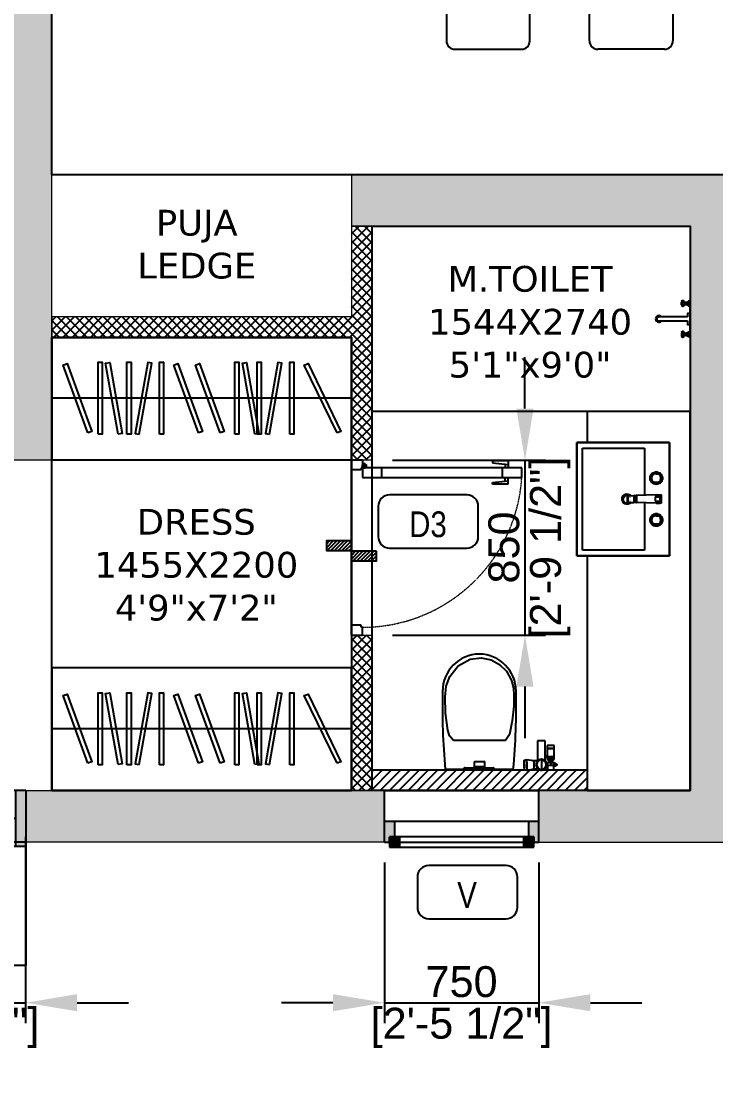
# Model space of a CAD drawing. Header units: millimetres. Extents: x 91566 to 131129, y 141753 to 207061.
# Drawn here: x 117024 to 120398, y 148100 to 153213 of the extents above; entities that cross this region are included whole.
import ezdxf
from ezdxf.enums import TextEntityAlignment as Align

# ---------------------------------------------------------------- set-up
doc = ezdxf.new("R2010")
doc.units = ezdxf.units.MM
doc.linetypes.add('3.5BHK EAST-UN-5$0$DASHED', pattern=[0.75, 0.5, -0.25])
doc.linetypes.add('Hidden Line', pattern=[978.055558, 705.555558, -272.5])
for name, color, linetype in [('A-Dimensions', 4, 'Continuous'), ('A-Door', 11, 'Continuous'), ('A-Door Line', 8, 'Continuous'), ('A-Elevation 10', 8, 'Continuous'), ('A-Fixture', 8, 'Continuous'), ('A-Furniture', 8, 'Continuous'), ('A-Hatch', 252, 'Continuous'), ('A-Room Boundary', 44, 'Continuous'), ('A-Text Main', 44, 'Continuous'), ('A-Ventilator', 4, 'Continuous'), ('A-Window', 4, 'Continuous')]:
    doc.layers.add(name, color=color, linetype=linetype)
doc.layers.add('A-Wall', color=240, linetype='Continuous', lineweight=35)
doc.styles.add('2024-08-29_TOWER-A$0$simplex-0.8', font='simplex.shx', dxfattribs={"width": 0.8})
doc.styles.add('3.5BHK WEST-UN-6$0$grid_text', font='verdana.ttf')
doc.styles.add('ARIAL', font='ARIALN.TTF')
doc.styles.add('S', font='arial.ttf', dxfattribs={"height": 150})
doc.dimstyles.new('DIMSMALL', dxfattribs={"dimtxt": 150, "dimasz": 250, "dimexe": 100, "dimexo": 100, "dimgap": 25, "dimtad": 1, "dimdec": 0, "dimzin": 0, "dimdsep": 46, "dimtxsty": 'S', "dimcen": 0, "dimdle": 100, "dimclrd": 8, "dimclre": 8, "dimclrt": 256, "dimazin": 0, "dimtfac": 1, "dimtdec": 0, "dimtix": 1, "dimtmove": 0, "dimatfit": 3, "dimldrblk": '12_DatumFilled', "dimfxl": 1, "dimtolj": 1, "dimtzin": 0, "dimlwd": -1, "dimlwe": -1, "dimarcsym": 1})

# ---------------------------------------------------------------- blocks, each defined once
blk = doc.blocks.new('A$C81f2a20b')
at = {"layer": 'A-Furniture', "linetype": 'Continuous'}
for p, q in [((290.6, 1087.3), (614.6, 1087.3)), ((1309.4, 1087.3), (985.4, 1087.3)), ((250.1, 800), (250.1, 1046.8)), ((655.1, 1046.8), (655.1, 800)), ((944.9, 1046.8), (944.9, 800)), ((1349.9, 800), (1349.9, 1046.8)), ((0, 0), (0, 800)), ((0, 800), (1600, 800)), ((50, 0), (50, 800)), ((1550, 0), (1550, 800)), ((1600, 800), (1600, 0)), ((0, 614.7), (-267.2, 614.7)), ((1600, 614.7), (1867.2, 614.7)), ((-307.7, 574.2), (-307.7, 250.2)), ((1907.7, 574.2), (1907.7, 250.2)), ((-267.2, 209.7), (0, 209.7)), ((1867.2, 209.7), (1600, 209.7)), ((1600, 0), (0, 0)), ((250.1, 0), (250.1, -246.8)), ((655.1, -246.8), (655.1, 0)), ((944.9, -246.8), (944.9, 0)), ((1349.9, 0), (1349.9, -246.8)), ((290.6, -287.3), (614.6, -287.3)), ((1309.4, -287.3), (985.4, -287.3))]:
    blk.add_line(p, q, dxfattribs=at)
for centre, start, end in [((290.6, 1046.8), 90, 180), ((614.6, 1046.8), 0, 90), ((985.4, 1046.8), 90, 180), ((1309.4, 1046.8), 0, 90), ((-267.2, 574.2), 90, 180), ((1867.2, 574.2), 0, 90), ((-267.2, 250.2), 180, 270), ((1867.2, 250.2), 270, 0), ((290.6, -246.8), 180, 270), ((614.6, -246.8), 270, 0), ((985.4, -246.8), 180, 270), ((1309.4, -246.8), 270, 0)]:
    blk.add_arc(centre, 40.5, start, end, dxfattribs=at)
blk = doc.blocks.new('A$C9b4d8ff6')
at = {"layer": 'A-Door'}
for p, q in [((84.9, 827.1), (37.7, 827.1)), ((37.7, 827.1), (37.8, 53.1)), ((85, 53.1), (84.9, 827.1)), ((4.7, 761.1), (37.7, 761.1)), ((4.7, 761.1), (4.7, 685.5)), ((14.1, 685.5), (21.1, 761.1)), ((19.8, 746.9), (37.7, 746.9)), ((84.9, 732.7), (37.7, 732.7)), ((117.9, 761.1), (84.9, 761.1)), ((102.8, 746.9), (84.9, 746.9)), ((108.5, 685.5), (101.5, 761.1)), ((117.9, 761.1), (118, 685.5)), ((4.7, 685.5), (14.1, 685.5)), ((118, 685.5), (108.5, 685.5)), ((84.9, 147.5), (37.7, 147.5)), ((0, 0), (0, 53.1)), ((0, 53.1), (37.8, 53.1)), ((14.2, 62.5), (42.5, 62.5)), ((28.3, 76.7), (28.3, 48.4)), ((37.8, 53.1), (85, 53.1)), ((37.8, 53.1), (37.8, 47.2)), ((85, 53.1), (85, 53.1)), ((850, 53.2), (812.2, 53.1)), ((812.2, 53.1), (812.2, 47.2)), ((850, 0.1), (850, 53.2)), ((47.2, 0), (0, 0)), ((37.8, 47.2), (47.2, 47.2)), ((47.2, 47.2), (47.2, 0)), ((802.8, 47.2), (802.8, 0.1)), ((812.2, 47.2), (802.8, 47.2)), ((802.8, 0.1), (850, 0.1))]:
    blk.add_line(p, q, dxfattribs=at)
blk.add_circle((28.3, 62.5), 9.44, dxfattribs=at)
at = {"layer": 'A-Door', "linetype": '3.5BHK EAST-UN-5$0$DASHED', "lineweight": 0}
blk.add_arc((35.5, 52), 776.7, 0.0858, 86.3542, dxfattribs=at)
blk = doc.blocks.new('A$Cf00fcc3f')
at = {"layer": 'A-Fixture'}
for p, q in [((0, 0), (0, -450)), ((550, 0), (0, 0)), ((0, -450), (0, 0)), ((0, 0), (550, 0)), ((550, -450), (550, 0)), ((550, 0), (550, -450)), ((148.7, -47.8), (145.9, -53)), ((147.8, -54.3), (150.8, -44.3)), ((150.3, -45.9), (148.7, -47.8)), ((150.3, -55.2), (152.9, -46.2)), ((151.6, -42.4), (150.8, -44.3)), ((150.8, -44.3), (152.9, -46.2)), ((151.6, -42.4), (153.6, -41.5)), ((153.7, -44.5), (151.6, -42.4)), ((155.2, -46), (152.5, -55)), ((155.2, -46), (152.5, -55)), ((153.7, -44.5), (152.9, -46.2)), ((153.6, -41.5), (163.5, -38.6)), ((155.5, -43.7), (153.6, -41.5)), ((155.5, -43.7), (153.7, -44.5)), ((156.4, -47.2), (154.1, -55.3)), ((157.1, -39.5), (155.1, -41.1)), ((164.2, -43.3), (155.2, -46)), ((155.5, -43.7), (164.5, -41)), ((164.5, -44.9), (156.4, -47.2)), ((162.3, -36.7), (157.1, -39.5)), ((167.9, -35), (162.3, -36.7)), ((163.5, -38.6), (173.8, -37.6)), ((163.5, -38.6), (164.5, -41)), ((173.8, -42.3), (164.2, -43.3)), ((173.8, -42.3), (164.2, -43.3)), ((164.5, -41), (173.8, -40.1)), ((173.8, -43.9), (164.5, -44.9)), ((173.8, -34.4), (167.9, -35)), ((179.7, -35), (173.8, -34.4)), ((179.7, -35), (173.8, -34.4)), ((173.8, -37.6), (184.1, -38.6)), ((173.8, -37.6), (173.8, -40.1)), ((173.8, -40.1), (183.2, -41)), ((183.4, -43.3), (173.8, -42.3)), ((183.1, -44.9), (173.8, -43.9)), ((185.4, -36.7), (179.7, -35)), ((185.4, -36.7), (179.7, -35)), ((191.2, -47.2), (183.1, -44.9)), ((184.1, -38.6), (183.2, -41)), ((183.2, -41), (192.2, -43.7)), ((183.4, -43.3), (192.4, -46)), ((192.4, -46), (183.4, -43.3)), ((184.1, -38.6), (194.1, -41.5)), ((190.6, -39.5), (185.4, -36.7)), ((190.6, -39.5), (185.4, -36.7)), ((192.5, -41.1), (190.6, -39.5)), ((192.5, -41.1), (190.6, -39.5)), ((191.2, -47.2), (193.5, -55.3)), ((192.2, -43.7), (194.1, -41.5)), ((192.2, -43.7), (193.9, -44.5)), ((192.4, -46), (195.1, -55)), ((193.9, -44.5), (196, -42.4)), ((193.9, -44.5), (194.7, -46.2)), ((194.1, -41.5), (196, -42.4)), ((196.9, -44.3), (194.7, -46.2)), ((194.7, -46.2), (197.4, -55.2)), ((196, -42.4), (196.9, -44.3)), ((196.9, -44.3), (199.8, -54.3)), ((198.9, -47.8), (197.3, -45.9)), ((198.9, -47.8), (197.3, -45.9)), ((201.7, -53), (198.9, -47.8)), ((201.7, -53), (198.9, -47.8)), ((254.8, -39.2), (296, -39.2)), ((254.8, -39.2), (255, -45.5)), ((255.5, -64.6), (255, -45.5)), ((255, -45.5), (295.9, -45.5)), ((265.1, -68.5), (265.1, -47.9)), ((285.7, -47.9), (265.1, -47.9)), ((285.7, -68.5), (285.7, -47.9)), ((295.3, -64.6), (295.9, -45.5)), ((295.9, -45.5), (296, -39.2)), ((351.9, -47.8), (349.1, -53)), ((351, -54.3), (354, -44.3)), ((353.5, -45.9), (351.9, -47.8)), ((353.5, -55.2), (356.1, -46.2)), ((354.8, -42.4), (354, -44.3)), ((354, -44.3), (356.1, -46.2)), ((354.8, -42.4), (356.8, -41.5)), ((356.9, -44.5), (354.8, -42.4)), ((358.4, -46), (355.7, -55)), ((358.4, -46), (355.7, -55)), ((356.9, -44.5), (356.1, -46.2)), ((356.8, -41.5), (366.7, -38.6)), ((358.7, -43.7), (356.8, -41.5)), ((358.7, -43.7), (356.9, -44.5)), ((359.6, -47.2), (357.3, -55.3)), ((360.3, -39.5), (358.3, -41.1)), ((367.4, -43.3), (358.4, -46)), ((358.7, -43.7), (367.7, -41)), ((367.7, -44.9), (359.6, -47.2)), ((365.5, -36.7), (360.3, -39.5)), ((371.1, -35), (365.5, -36.7)), ((366.7, -38.6), (377, -37.6)), ((366.7, -38.6), (367.7, -41)), ((377, -42.3), (367.4, -43.3)), ((377, -42.3), (367.4, -43.3)), ((367.7, -41), (377, -40.1)), ((377, -43.9), (367.7, -44.9)), ((377, -34.4), (371.1, -35)), ((382.9, -35), (377, -34.4)), ((382.9, -35), (377, -34.4)), ((377, -37.6), (387.3, -38.6)), ((377, -37.6), (377, -40.1)), ((377, -40.1), (386.4, -41)), ((386.6, -43.3), (377, -42.3)), ((386.3, -44.9), (377, -43.9)), ((388.6, -36.7), (382.9, -35)), ((388.6, -36.7), (382.9, -35)), ((394.4, -47.2), (386.3, -44.9)), ((387.3, -38.6), (386.4, -41)), ((386.4, -41), (395.4, -43.7)), ((386.6, -43.3), (395.6, -46)), ((395.6, -46), (386.6, -43.3)), ((387.3, -38.6), (397.3, -41.5)), ((393.8, -39.5), (388.6, -36.7)), ((393.8, -39.5), (388.6, -36.7)), ((395.7, -41.1), (393.8, -39.5)), ((395.7, -41.1), (393.8, -39.5)), ((394.4, -47.2), (396.7, -55.3)), ((395.4, -43.7), (397.3, -41.5)), ((395.4, -43.7), (397.1, -44.5)), ((395.6, -46), (398.3, -55)), ((397.1, -44.5), (399.2, -42.4)), ((397.1, -44.5), (397.9, -46.2)), ((397.3, -41.5), (399.2, -42.4)), ((400.1, -44.3), (397.9, -46.2)), ((397.9, -46.2), (400.6, -55.2)), ((399.2, -42.4), (400.1, -44.3)), ((400.1, -44.3), (403, -54.3)), ((402.1, -47.8), (400.5, -45.9)), ((402.1, -47.8), (400.5, -45.9)), ((404.9, -53), (402.1, -47.8)), ((404.9, -53), (402.1, -47.8)), ((144.2, -58.7), (143.6, -64.6)), ((143.6, -64.6), (144.2, -70.5)), ((143.6, -64.6), (144.2, -70.5)), ((145.9, -53), (144.2, -58.7)), ((144.2, -70.5), (145.9, -76.1)), ((144.2, -70.5), (145.9, -76.1)), ((145.9, -76.1), (148.7, -81.3)), ((145.9, -76.1), (148.7, -81.3)), ((146.8, -64.6), (147.8, -54.3)), ((147.8, -74.9), (146.8, -64.6)), ((149.4, -64.6), (146.8, -64.6)), ((147.8, -54.3), (150.3, -55.2)), ((147.8, -74.9), (150.3, -73.9)), ((150.8, -84.8), (147.8, -74.9)), ((148.7, -81.3), (150.3, -83.2)), ((148.7, -81.3), (150.3, -83.2)), ((149.4, -64.6), (150.3, -55.2)), ((150.3, -73.9), (149.4, -64.6)), ((152.9, -82.9), (150.3, -73.9)), ((150.8, -84.8), (152.9, -82.9)), ((151.6, -86.8), (150.8, -84.8)), ((152.5, -55), (151.6, -64.6)), ((151.6, -64.6), (152.5, -74.2)), ((151.6, -64.6), (152.5, -74.2)), ((151.6, -86.8), (153.7, -84.7)), ((151.6, -86.8), (153.6, -87.6)), ((152.5, -74.2), (155.2, -83.2)), ((152.5, -74.2), (155.2, -83.2)), ((152.9, -82.9), (153.7, -84.7)), ((154.1, -55.3), (153.2, -64.6)), ((153.2, -64.6), (154.1, -73.9)), ((155.5, -85.5), (153.6, -87.6)), ((163.5, -90.6), (153.6, -87.6)), ((153.7, -84.7), (155.5, -85.5)), ((154.1, -73.9), (156.4, -81.9)), ((155.1, -88.1), (157.1, -89.7)), ((155.1, -88.1), (157.1, -89.7)), ((155.2, -83.2), (164.2, -85.9)), ((155.2, -83.2), (164.2, -85.9)), ((164.5, -88.1), (155.5, -85.5)), ((156.4, -81.9), (164.5, -84.3)), ((157.1, -89.7), (162.3, -92.4)), ((157.1, -89.7), (162.3, -92.4)), ((162.3, -92.4), (167.9, -94.2)), ((162.3, -92.4), (167.9, -94.2)), ((163.5, -90.6), (164.5, -88.1)), ((173.8, -91.6), (163.5, -90.6)), ((164.2, -85.9), (173.8, -86.8)), ((164.2, -85.9), (173.8, -86.8)), ((164.5, -84.3), (173.8, -85.2)), ((173.8, -89), (164.5, -88.1)), ((167.9, -94.2), (173.8, -94.7)), ((167.9, -94.2), (173.8, -94.7)), ((173.8, -85.2), (183.1, -84.3)), ((173.8, -86.8), (183.4, -85.9)), ((173.8, -86.8), (183.4, -85.9)), ((183.2, -88.1), (173.8, -89)), ((173.8, -91.6), (173.8, -89)), ((184.1, -90.6), (173.8, -91.6)), ((173.8, -94.7), (179.7, -94.2)), ((173.8, -94.7), (179.7, -94.2)), ((179.7, -94.2), (185.4, -92.4)), ((179.7, -94.2), (185.4, -92.4)), ((183.1, -84.3), (191.2, -81.9)), ((192.2, -85.5), (183.2, -88.1)), ((184.1, -90.6), (183.2, -88.1)), ((183.4, -85.9), (192.4, -83.2)), ((183.4, -85.9), (192.4, -83.2)), ((194.1, -87.6), (184.1, -90.6)), ((185.4, -92.4), (190.6, -89.7)), ((185.4, -92.4), (190.6, -89.7)), ((190.6, -89.7), (192.5, -88.1)), ((190.6, -89.7), (192.5, -88.1)), ((191.2, -81.9), (193.5, -73.9)), ((192.2, -85.5), (193.9, -84.7)), ((192.2, -85.5), (194.1, -87.6)), ((192.4, -83.2), (195.1, -74.2)), ((192.4, -83.2), (195.1, -74.2)), ((194.4, -64.6), (193.5, -55.3)), ((194.4, -64.6), (193.5, -73.9)), ((193.9, -84.7), (194.7, -82.9)), ((193.9, -84.7), (196, -86.8)), ((196, -86.8), (194.1, -87.6)), ((197.4, -73.9), (194.7, -82.9)), ((196.9, -84.8), (194.7, -82.9)), ((195.1, -55), (196, -64.6)), ((196, -64.6), (195.1, -74.2)), ((196, -86.8), (196.9, -84.8)), ((199.8, -74.9), (196.9, -84.8)), ((197.3, -83.2), (198.9, -81.3)), ((197.3, -83.2), (198.9, -81.3)), ((199.8, -54.3), (197.4, -55.2)), ((197.4, -55.2), (198.3, -64.6)), ((198.3, -64.6), (197.4, -73.9)), ((199.8, -74.9), (197.4, -73.9)), ((198.3, -64.6), (200.8, -64.6)), ((198.9, -81.3), (201.7, -76.1)), ((198.9, -81.3), (201.7, -76.1)), ((199.8, -54.3), (200.8, -64.6)), ((200.8, -64.6), (199.8, -74.9)), ((203.4, -58.7), (201.7, -53)), ((203.4, -58.7), (201.7, -53)), ((201.7, -76.1), (203.4, -70.5)), ((201.7, -76.1), (203.4, -70.5)), ((203.4, -58.7), (204, -64.6)), ((204, -64.6), (203.4, -58.7)), ((204, -64.6), (203.4, -70.5)), ((204, -64.6), (203.4, -70.5)), ((255.5, -64.6), (258.3, -160.2)), ((255.5, -64.6), (265.1, -64.6)), ((265.1, -68.5), (285.7, -68.5)), ((285.7, -64.6), (295.3, -64.6)), ((295.3, -64.6), (292.6, -160.2)), ((347.4, -58.7), (346.8, -64.6)), ((346.8, -64.6), (347.4, -70.5)), ((346.8, -64.6), (347.4, -70.5)), ((349.1, -53), (347.4, -58.7)), ((347.4, -70.5), (349.1, -76.1)), ((347.4, -70.5), (349.1, -76.1)), ((349.1, -76.1), (351.9, -81.3)), ((349.1, -76.1), (351.9, -81.3)), ((350, -64.6), (351, -54.3)), ((351, -74.9), (350, -64.6)), ((352.6, -64.6), (350, -64.6)), ((351, -54.3), (353.5, -55.2)), ((351, -74.9), (353.5, -73.9)), ((354, -84.8), (351, -74.9)), ((351.9, -81.3), (353.5, -83.2)), ((351.9, -81.3), (353.5, -83.2)), ((352.6, -64.6), (353.5, -55.2)), ((353.5, -73.9), (352.6, -64.6)), ((356.1, -82.9), (353.5, -73.9)), ((354, -84.8), (356.1, -82.9)), ((354.8, -86.8), (354, -84.8)), ((355.7, -55), (354.8, -64.6)), ((354.8, -64.6), (355.7, -74.2)), ((354.8, -64.6), (355.7, -74.2)), ((354.8, -86.8), (356.9, -84.7)), ((354.8, -86.8), (356.8, -87.6)), ((355.7, -74.2), (358.4, -83.2)), ((355.7, -74.2), (358.4, -83.2)), ((356.1, -82.9), (356.9, -84.7)), ((357.3, -55.3), (356.4, -64.6)), ((356.4, -64.6), (357.3, -73.9)), ((358.7, -85.5), (356.8, -87.6)), ((366.7, -90.6), (356.8, -87.6)), ((356.9, -84.7), (358.7, -85.5)), ((357.3, -73.9), (359.6, -81.9)), ((358.3, -88.1), (360.3, -89.7)), ((358.3, -88.1), (360.3, -89.7)), ((358.4, -83.2), (367.4, -85.9)), ((358.4, -83.2), (367.4, -85.9)), ((367.7, -88.1), (358.7, -85.5)), ((359.6, -81.9), (367.7, -84.3)), ((360.3, -89.7), (365.5, -92.4)), ((360.3, -89.7), (365.5, -92.4)), ((365.5, -92.4), (371.1, -94.2)), ((365.5, -92.4), (371.1, -94.2)), ((366.7, -90.6), (367.7, -88.1)), ((377, -91.6), (366.7, -90.6)), ((367.4, -85.9), (377, -86.8)), ((367.4, -85.9), (377, -86.8)), ((367.7, -84.3), (377, -85.2)), ((377, -89), (367.7, -88.1)), ((371.1, -94.2), (377, -94.7)), ((371.1, -94.2), (377, -94.7)), ((377, -85.2), (386.3, -84.3)), ((377, -86.8), (386.6, -85.9)), ((377, -86.8), (386.6, -85.9)), ((386.4, -88.1), (377, -89)), ((377, -91.6), (377, -89)), ((387.3, -90.6), (377, -91.6)), ((377, -94.7), (382.9, -94.2)), ((377, -94.7), (382.9, -94.2)), ((382.9, -94.2), (388.6, -92.4)), ((382.9, -94.2), (388.6, -92.4)), ((386.3, -84.3), (394.4, -81.9)), ((395.4, -85.5), (386.4, -88.1)), ((387.3, -90.6), (386.4, -88.1)), ((386.6, -85.9), (395.6, -83.2)), ((386.6, -85.9), (395.6, -83.2)), ((397.3, -87.6), (387.3, -90.6)), ((388.6, -92.4), (393.8, -89.7)), ((388.6, -92.4), (393.8, -89.7)), ((393.8, -89.7), (395.7, -88.1)), ((393.8, -89.7), (395.7, -88.1)), ((394.4, -81.9), (396.7, -73.9)), ((395.4, -85.5), (397.1, -84.7)), ((395.4, -85.5), (397.3, -87.6)), ((395.6, -83.2), (398.3, -74.2)), ((395.6, -83.2), (398.3, -74.2)), ((397.6, -64.6), (396.7, -55.3)), ((397.6, -64.6), (396.7, -73.9)), ((397.1, -84.7), (397.9, -82.9)), ((397.1, -84.7), (399.2, -86.8)), ((399.2, -86.8), (397.3, -87.6)), ((400.6, -73.9), (397.9, -82.9)), ((400.1, -84.8), (397.9, -82.9)), ((398.3, -55), (399.2, -64.6)), ((399.2, -64.6), (398.3, -74.2)), ((399.2, -86.8), (400.1, -84.8)), ((403, -74.9), (400.1, -84.8)), ((400.5, -83.2), (402.1, -81.3)), ((400.5, -83.2), (402.1, -81.3)), ((403, -54.3), (400.6, -55.2)), ((400.6, -55.2), (401.5, -64.6)), ((401.5, -64.6), (400.6, -73.9)), ((403, -74.9), (400.6, -73.9)), ((401.5, -64.6), (404, -64.6)), ((402.1, -81.3), (404.9, -76.1)), ((402.1, -81.3), (404.9, -76.1)), ((403, -54.3), (404, -64.6)), ((404, -64.6), (403, -74.9)), ((406.6, -58.7), (404.9, -53)), ((406.6, -58.7), (404.9, -53)), ((404.9, -76.1), (406.6, -70.5)), ((404.9, -76.1), (406.6, -70.5)), ((406.6, -58.7), (407.2, -64.6)), ((406.6, -58.7), (407.2, -64.6)), ((407.2, -64.6), (406.6, -70.5)), ((407.2, -64.6), (406.6, -70.5)), ((257.2, -122), (27.5, -122)), ((27.5, -122), (27.5, -422)), ((522.5, -122), (293.7, -122)), ((522.5, -422), (522.5, -122)), ((258.3, -162.3), (258.3, -160.2)), ((292.6, -160.2), (258.3, -160.2)), ((258.3, -162.3), (258.6, -171.8)), ((258.3, -162.3), (292.5, -162.3)), ((258.6, -171.8), (258.6, -172.7)), ((258.6, -171.8), (292.2, -171.8)), ((259.4, -201.1), (258.6, -172.7)), ((292.2, -172.7), (258.6, -172.7)), ((259.4, -201.1), (259.5, -204.3)), ((259.4, -201.1), (291.4, -201.1)), ((259.5, -204.3), (291.3, -204.3)), ((264.3, -192.3), (264.3, -190.8)), ((286.5, -192.3), (286.5, -190.8)), ((291.3, -204.3), (291.4, -201.1)), ((291.4, -201.1), (292.2, -172.7)), ((292.2, -171.8), (292.5, -162.3)), ((292.2, -171.8), (292.2, -172.7)), ((292.6, -160.2), (292.5, -162.3)), ((0, -450), (550, -450)), ((550, -450), (0, -450)), ((27.5, -422), (522.5, -422))]:
    blk.add_line(p, q, dxfattribs=at)
for radius, start, end in [(25, 130.6704, 0), (20, 145.6811, 0), (25, 0, 45), (20, 0, 24.0891)]:
    blk.add_arc((275, -205), radius, start, end, dxfattribs=at)
blk = doc.blocks.new('A$Cc5426abf')
at = {"layer": 'A-Ventilator', "linetype": 'Continuous'}
for points in [[(25, 225), (75, 225), (75, 275), (25, 275)], [(725, 275), (675, 275), (675, 225), (725, 225)], [(0, 150), (50, 150), (50, 225), (25, 225), (25, 250), (0, 250)], [(750, 250), (725, 250), (725, 225), (700, 225), (700, 150), (750, 150)]]:
    blk.add_hatch(color=256, dxfattribs=at).paths.add_polyline_path(points)
for p, q in [((75, 275), (25, 275)), ((25, 275), (25, 225)), ((675, 275), (75, 275)), ((75, 225), (75, 275)), ((675, 275), (75, 275)), ((725, 275), (675, 275)), ((675, 275), (675, 225)), ((725, 225), (725, 275)), ((0, 250), (0, 150)), ((750, 250), (0, 250)), ((25, 250), (0, 250)), ((0, 250), (0, 150)), ((0, 250), (0, 150)), ((25, 225), (25, 250)), ((50, 225), (25, 225)), ((25, 225), (75, 225)), ((50, 150), (50, 225)), ((675, 250), (75, 250)), ((75, 225), (675, 225)), ((675, 225), (725, 225)), ((725, 225), (700, 225)), ((700, 225), (700, 150)), ((750, 250), (725, 250)), ((725, 250), (725, 225)), ((750, 250), (750, 150)), ((750, 250), (750, 150)), ((750, 250), (750, 150)), ((0, 150), (0, 0)), ((0, 150), (50, 150)), ((0, 150), (0, 0)), ((50, 150), (700, 150)), ((700, 150), (750, 150)), ((750, 150), (750, 0)), ((750, 150), (750, 0)), ((750, 0), (0, 0))]:
    blk.add_line(p, q, dxfattribs=at)
blk = doc.blocks.new('A$Cfbc7273c')
at = {"layer": 'A-Fixture'}
for p, q in [((-41.9, 68.8), (-41.9, 81.3)), ((-41.9, 81.3), (-27.4, 81.2)), ((-27.4, 68.8), (-41.9, 68.8)), ((-23.6, 68.6), (-23.6, 81.3)), ((-22.2, 81.5), (-22.2, 68.5)), ((-20.4, 68.3), (-20.4, 81.7)), ((-18, 82.2), (-18, 67.8)), ((-15.8, 67.3), (-15.8, 82.7)), ((-13.3, 66.5), (-13.3, 83.5)), ((-9.9, 65.2), (-9.9, 84.7)), ((-5.4, 63), (-5.4, 87)), ((0, 90.6), (0, 59.4)), ((0, -90.6), (0, 90.6)), ((-13.5, 10), (-152, 10)), ((-13.5, 26), (-13.5, 10)), ((0, 27), (-12.5, 27)), ((0, -27), (0, 27)), ((-152, -10), (-13.5, -10)), ((-13.5, -10), (-13.5, -26)), ((-12.5, -27), (0, -27)), ((-41.9, -68.8), (-41.9, -81.3)), ((-27.4, -68.8), (-41.9, -68.8)), ((-41.9, -81.3), (-27.4, -81.2)), ((-23.6, -68.6), (-23.6, -81.3)), ((-22.2, -81.5), (-22.2, -68.5)), ((-20.4, -68.3), (-20.4, -81.7)), ((-18, -82.2), (-18, -67.8)), ((-15.8, -67.3), (-15.8, -82.7)), ((-13.3, -66.5), (-13.3, -83.5)), ((-9.9, -65.2), (-9.9, -84.7)), ((-5.4, -63), (-5.4, -87)), ((0, -90.6), (0, -59.4))]:
    blk.add_line(p, q, dxfattribs=at)
for centre, radius in [((-36, 85.7), 4.41), ((-36, 64.3), 4.41), ((-36, 74.8), 3.69), ((-36, -64.3), 4.41), ((-36, -85.7), 4.41), ((-36, -74.8), 3.69)]:
    blk.add_circle(centre, radius, dxfattribs=at)
for centre, radius, start, end in [((-27.2, 125.4), 44.2, 269.7849, 308.0362), ((-27.4, 24.1), 44.7, 52.1791, 90), ((-152, 0), 16, 90, 180.0001), ((-152, 0), 16, 180.0001, 270), ((-152, 0), 10, 90, 270), ((-152, 0), 16, 38.6822, 90), ((-12.5, 26), 0.999, 89.9998, 180.1995), ((-152, 0), 16, 270, 321.3178), ((-12.5, -26), 1, 180, 269.8008), ((-27.4, -24.1), 44.7, 270, 307.8209), ((-27.2, -125.4), 44.2, 51.9638, 90.2151)]:
    blk.add_arc(centre, radius, start, end, dxfattribs=at)
blk = doc.blocks.new('3BHK  WEST_UN-2$0$fgdskokjmfv')
at = {"layer": 'A-Fixture', "linetype": 'Continuous'}
for p, q in [((15769231.8, 1072211.9), (15769232.1, 1072190)), ((15769309.2, 1072211.9), (15769231.8, 1072211.9)), ((15769262.2, 1072190), (15769262.5, 1072211.9)), ((15769274.3, 1072211.9), (15769274.3, 1072210.2)), ((15769274.3, 1072210.2), (15769274.3, 1072208.5)), ((15769274.3, 1072208.5), (15769274.3, 1072206.8)), ((15769274.3, 1072206.8), (15769274.3, 1072205.4)), ((15769292.1, 1072163.3), (15769292.1, 1072209.4)), ((15769309.2, 1072211.4), (15769309.2, 1072211.9)), ((15769309.2, 1072209.7), (15769309.2, 1072211.4)), ((15769309.2, 1072208), (15769309.2, 1072209.7)), ((15769309.2, 1072206.4), (15769309.2, 1072208)), ((15769309.2, 1072206), (15769309.2, 1072206.4)), ((15769328, 1072207), (15769309.9, 1072206.4)), ((15769362.5, 1072214.8), (15769328, 1072207)), ((15769362.5, 1072214.8), (15769374.5, 1072212)), ((15769428.5, 1072209.1), (15769522.1, 1072209.1)), ((15769667.1, 1072211.9), (15769522.1, 1072211.9)), ((15769522.1, 1072211.9), (15769522.1, 1072203.9)), ((15769667.1, 1072211.9), (15769667.1, 1072203.9)), ((15769667.1, 1072209.1), (15769758.5, 1072209.1)), ((15769217.4, 1072186.7), (15769217.5, 1072186.9)), ((15769217.4, 1072186.5), (15769217.4, 1072186.7)), ((15769217.4, 1072186.3), (15769217.4, 1072186.5)), ((15769217.4, 1072186.1), (15769217.4, 1072186.3)), ((15769217.4, 1072186.3), (15769217.4, 1072186.3)), ((15769217.5, 1072185.9), (15769217.4, 1072186.1)), ((15769217.5, 1072187.3), (15769217.6, 1072187.5)), ((15769217.5, 1072187.1), (15769217.5, 1072187.3)), ((15769217.5, 1072186.9), (15769217.5, 1072187.1)), ((15769217.5, 1072185.7), (15769217.5, 1072185.9)), ((15769217.5, 1072185.5), (15769217.5, 1072185.7)), ((15769217.5, 1072185.3), (15769217.5, 1072185.5)), ((15769217.6, 1072185.1), (15769217.5, 1072185.3)), ((15769217.6, 1072187.7), (15769217.7, 1072187.9)), ((15769217.6, 1072187.5), (15769217.6, 1072187.7)), ((15769217.6, 1072184.9), (15769217.6, 1072185.1)), ((15769217.7, 1072184.7), (15769217.6, 1072184.9)), ((15769217.7, 1072187.9), (15769217.8, 1072188.1)), ((15769217.8, 1072184.5), (15769217.7, 1072184.7)), ((15769217.8, 1072188.3), (15769217.9, 1072188.5)), ((15769217.8, 1072188.1), (15769217.8, 1072188.3)), ((15769217.8, 1072184.3), (15769217.8, 1072184.5)), ((15769217.9, 1072184.2), (15769217.8, 1072184.3)), ((15769217.9, 1072188.5), (15769218, 1072188.7)), ((15769218, 1072184), (15769217.9, 1072184.2)), ((15769218, 1072188.7), (15769218.1, 1072188.8)), ((15769218.1, 1072183.8), (15769218, 1072184)), ((15769218.1, 1072188.8), (15769218.2, 1072189)), ((15769218.2, 1072183.6), (15769218.1, 1072183.8)), ((15769218.2, 1072189), (15769218.3, 1072189.2)), ((15769218.3, 1072183.5), (15769218.2, 1072183.6)), ((15769218.3, 1072189.2), (15769218.4, 1072189.3)), ((15769218.5, 1072183.3), (15769218.3, 1072183.5)), ((15769218.4, 1072189.3), (15769218.5, 1072189.5)), ((15769218.5, 1072189.5), (15769218.7, 1072189.6)), ((15769218.6, 1072183.2), (15769218.5, 1072183.3)), ((15769218.7, 1072183), (15769218.6, 1072183.2)), ((15769218.7, 1072189.6), (15769218.8, 1072189.8)), ((15769218.8, 1072182.9), (15769218.7, 1072183)), ((15769218.8, 1072189.8), (15769218.9, 1072189.9)), ((15769219, 1072182.7), (15769218.8, 1072182.9)), ((15769218.9, 1072189.9), (15769219.1, 1072190.1)), ((15769219.1, 1072182.6), (15769219, 1072182.7)), ((15769219.1, 1072190.1), (15769219.2, 1072190.2)), ((15769219.3, 1072182.5), (15769219.1, 1072182.6)), ((15769219.2, 1072190.2), (15769219.4, 1072190.3)), ((15769219.4, 1072182.3), (15769219.3, 1072182.5)), ((15769219.4, 1072190.3), (15769219.6, 1072190.4)), ((15769219.6, 1072182.2), (15769219.4, 1072182.3)), ((15769219.6, 1072190.4), (15769219.7, 1072190.6)), ((15769219.8, 1072182.1), (15769219.6, 1072182.2)), ((15769219.7, 1072190.6), (15769219.9, 1072190.7)), ((15769219.9, 1072182), (15769219.8, 1072182.1)), ((15769219.9, 1072190.7), (15769220.1, 1072190.8)), ((15769220.1, 1072181.9), (15769219.9, 1072182)), ((15769220.1, 1072190.8), (15769220.3, 1072190.8)), ((15769220.3, 1072181.8), (15769220.1, 1072181.9)), ((15769220.3, 1072190.8), (15769220.4, 1072190.9)), ((15769220.5, 1072181.7), (15769220.3, 1072181.8)), ((15769220.4, 1072190.9), (15769220.6, 1072191)), ((15769220.7, 1072181.7), (15769220.5, 1072181.7)), ((15769220.6, 1072191), (15769220.8, 1072191.1)), ((15769220.9, 1072181.6), (15769220.7, 1072181.7)), ((15769220.8, 1072191.1), (15769221, 1072191.1)), ((15769221, 1072181.5), (15769220.9, 1072181.6)), ((15769221, 1072191.1), (15769221.2, 1072191.2)), ((15769221.2, 1072181.5), (15769221, 1072181.5)), ((15769221.2, 1072191.2), (15769221.4, 1072191.2)), ((15769221.4, 1072181.4), (15769221.2, 1072181.5)), ((15769221.4, 1072191.2), (15769221.6, 1072191.3)), ((15769221.6, 1072181.4), (15769221.4, 1072181.4)), ((15769221.6, 1072191.3), (15769221.8, 1072191.3)), ((15769221.8, 1072181.4), (15769221.6, 1072181.4)), ((15769221.8, 1072191.3), (15769222, 1072191.3)), ((15769222, 1072181.4), (15769221.8, 1072181.4)), ((15769222, 1072191.3), (15769222.2, 1072191.3)), ((15769222.2, 1072181.3), (15769222, 1072181.4)), ((15769222.2, 1072191.3), (15769222.4, 1072191.3)), ((15769222.4, 1072181.3), (15769222.2, 1072181.3)), ((15769222.4, 1072191.3), (15769222.4, 1072191.3)), ((15769222.5, 1072191.3), (15769222.4, 1072191.3)), ((15769222.4, 1072191.3), (15769222.4, 1072191.3)), ((15769222.4, 1072191.3), (15769222.5, 1072191.3)), ((15769222.5, 1072181.3), (15769222.4, 1072181.3)), ((15769222.4, 1072181.3), (15769222.4, 1072181.3)), ((15769222.4, 1072181.3), (15769222.5, 1072181.3)), ((15769222.6, 1072191.3), (15769222.5, 1072191.3)), ((15769222.5, 1072191.3), (15769222.5, 1072191.3)), ((15769222.5, 1072191.3), (15769222.7, 1072191.3)), ((15769222.6, 1072181.3), (15769222.5, 1072181.3)), ((15769222.5, 1072181.3), (15769222.5, 1072181.3)), ((15769222.5, 1072181.3), (15769222.7, 1072181.3)), ((15769222.8, 1072191.3), (15769222.6, 1072191.3)), ((15769222.8, 1072181.3), (15769222.6, 1072181.3)), ((15769222.7, 1072191.3), (15769222.9, 1072191.3)), ((15769222.7, 1072181.3), (15769222.8, 1072181.3)), ((15769232.1, 1072191.3), (15769222.8, 1072191.3)), ((15769222.8, 1072181.3), (15769228.8, 1072181.3)), ((15769223, 1072181.3), (15769222.8, 1072181.3)), ((15769222.9, 1072191.3), (15769223.1, 1072191.3)), ((15769223.3, 1072181.3), (15769223, 1072181.3)), ((15769223.1, 1072191.3), (15769223.4, 1072191.3)), ((15769223.6, 1072181.3), (15769223.3, 1072181.3)), ((15769223.4, 1072191.3), (15769223.8, 1072191.3)), ((15769224, 1072181.3), (15769223.6, 1072181.3)), ((15769223.8, 1072191.3), (15769224.2, 1072191.3)), ((15769224.4, 1072181.3), (15769224, 1072181.3)), ((15769224.2, 1072191.3), (15769224.7, 1072191.3)), ((15769224.9, 1072181.3), (15769224.4, 1072181.3)), ((15769228.6, 1072190), (15769228.8, 1072176)), ((15769228.7, 1072190), (15769232.9, 1072190)), ((15769233.2, 1072176), (15769228.9, 1072176)), ((15769232.9, 1072190), (15769239.6, 1072190)), ((15769233.1, 1072183), (15769232.9, 1072190)), ((15769233.2, 1072176), (15769233.1, 1072183)), ((15769239.6, 1072176), (15769233.2, 1072176)), ((15769235.2, 1072152.4), (15769235.2, 1072142.5)), ((15769239.6, 1072190), (15769243.9, 1072190)), ((15769243.8, 1072176), (15769239.6, 1072176)), ((15769240, 1072176), (15769240, 1072167.3)), ((15769240, 1072155.2), (15769240, 1072152.4)), ((15769242, 1072176), (15769242, 1072161.6)), ((15769243.9, 1072183), (15769243.8, 1072176)), ((15769247.1, 1072176), (15769243.8, 1072176)), ((15769243.9, 1072190), (15769247.1, 1072190)), ((15769243.9, 1072190), (15769243.9, 1072183)), ((15769247.1, 1072190), (15769264.5, 1072190)), ((15769264.4, 1072176), (15769247.1, 1072176)), ((15769252.2, 1072161.6), (15769252.2, 1072176)), ((15769254.3, 1072167.3), (15769254.3, 1072176)), ((15769254.3, 1072152.4), (15769254.3, 1072155.2)), ((15769259, 1072142.5), (15769259, 1072152.4)), ((15769262.2, 1072191.3), (15769262.5, 1072191.3)), ((15769262.5, 1072191.3), (15769263.8, 1072191.3)), ((15769263.8, 1072191.3), (15769265.2, 1072191.3)), ((15769264.4, 1072183), (15769264.5, 1072190)), ((15769264.4, 1072176), (15769264.4, 1072183)), ((15769265.9, 1072181.3), (15769264.5, 1072181.3)), ((15769265.2, 1072191.3), (15769266.5, 1072191.3)), ((15769266.6, 1072181.3), (15769265.9, 1072181.3)), ((15769273.1, 1072167.7), (15769273.1, 1072069.7)), ((15769311.1, 1072167.5), (15769329.3, 1072168.1)), ((15769311.2, 1072069.7), (15769311.2, 1072167.7)), ((15769329.3, 1072168.1), (15769364.2, 1072162.5)), ((15769364.3, 1072162.5), (15769376.1, 1072166)), ((15769664.1, 1072200.9), (15769525.1, 1072200.9)), ((15769618.4, 1072200.9), (15769565.9, 1072200.9)), ((15769565.9, 1072200.9), (15769565.9, 1072197.6)), ((15769618.4, 1072194.8), (15769565.9, 1072194.8)), ((15769565.9, 1072194.8), (15769565.9, 1072174.4)), ((15769567.3, 1072172.9), (15769616.9, 1072172.9)), ((15769567.4, 1072196.1), (15769616.9, 1072196.1)), ((15769618.4, 1072197.6), (15769618.4, 1072200.9)), ((15769618.4, 1072174.4), (15769618.4, 1072194.8)), ((15769229.4, 1072152.1), (15769229.4, 1072141.2)), ((15769229.6, 1072148.4), (15769264.6, 1072148.4)), ((15769229.6, 1072148.4), (15769229.6, 1072107.6)), ((15769229.6, 1072107.6), (15769264.6, 1072107.6)), ((15769229.6, 1072107.1), (15769229.6, 1072107.6)), ((15769264.6, 1072107.6), (15769229.6, 1072107.6)), ((15769264.6, 1072107.1), (15769229.6, 1072107.1)), ((15769229.6, 1072107.1), (15769229.6, 1072093)), ((15769264.6, 1072107.6), (15769264.6, 1072148.4)), ((15769264.6, 1072107.1), (15769264.6, 1072107.6)), ((15769264.6, 1072093), (15769264.6, 1072107.1)), ((15769264.9, 1072141.2), (15769264.9, 1072152.1)), ((15769229.6, 1072093), (15769264.6, 1072093)), ((15769273.1, 1072069.7), (15769311.2, 1072069.7)), ((15769466.3, 1072068.4), (15769718.4, 1072068.4))]:
    blk.add_line(p, q, dxfattribs=at)
at = {"layer": 'A-Fixture', "linetype": 'Continuous', "flags": 128}
blk.add_lwpolyline([(15769718.4, 1072068.4), (15769737.6, 1072045.5), (15769745.9, 1072018.8), (15769758.3, 1071936), (15769759.7, 1071856.1), (15769753.6, 1071804.7), (15769735.8, 1071758), (15769695.5, 1071705.9), (15769637.7, 1071673.8), (15769584.5, 1071667.4), (15769535.5, 1071677.4), (15769494.7, 1071699.3), (15769461.6, 1071732.3), (15769437.5, 1071777.7), (15769427.2, 1071814.6), (15769425.9, 1071851.1), (15769426.5, 1071902.1), (15769433.3, 1071973.6), (15769447, 1072039.1), (15769466.3, 1072068.4)], dxfattribs=at)
at = {"layer": 'A-Fixture', "linetype": 'Continuous'}
for centre, radius, start, end in [((15769292.1, 1072186.3), 26.2, 100.2496, 180), ((15769292.1, 1072186.3), 23, 0, 180), ((15769292.1, 1072186.3), 26.2, 0, 132.8693), ((15772559.7, 1071909.6), 3145.4, 174.5369, 181.4631), ((15769525.1, 1072203.9), 3, 180, 270), ((15769664.1, 1072203.9), 3, 270, 0), ((15766627.4, 1071909.6), 3145.4, 358.5369, 5.4631), ((15769292.1, 1072186.3), 26.2, 180, 0), ((15769292.1, 1072186.3), 23, 180, 0), ((15769292.1, 1072189.5), 28.9, 228.7983, 242.5322), ((15769292.1, 1072189.5), 28.9, 297.4678, 311.2017), ((15769567.4, 1072197.6), 1.5, 180, 270), ((15769567.3, 1072174.4), 1.46, 180, 270), ((15769616.9, 1072197.6), 1.5, 270, 0), ((15769616.9, 1072174.4), 1.46, 270, 0), ((15769595.6, 1071829.3), 180.3, 180, 269.3484), ((15769591.5, 1071829.3), 180.3, 270.6516, 0)]:
    blk.add_arc(centre, radius, start, end, dxfattribs=at)
for centre, major_axis, ratio, start_param, end_param in [((15769310.5, 1072186.9), (-0.6, 19.4), 0.087894, 6.275362, 6.466185), ((15769328.7, 1072187.5), (-0.6, 19.4), 0.087894, 6.275362, 9.416955), ((15769363.4, 1072188.7), (-0.8, 26.2), 0.087894, 0.017046, 3.133769), ((15769375.3, 1072189), (-0.7, 23), 0.087894, 0.026053, 3.133769), ((15769375.3, 1072189), (-0.7, 23), 0.087894, 3.165124, 6.230506), ((15769247.1, 1072152.1), (17.8, 0), 0.939693, 1.86017, 3.254011), ((15769247.1, 1072141.2), (17.8, 0), 0.939693, 0.452611, 2.688981), ((15769247.1, 1072141.2), (13.4, 0), 0.939693, 1.839841, 2.521963), ((15769247.1, 1072142.5), (11.9, 0), 0.939693, 1.570796, 2.584055), ((15769247.1, 1072142.5), (11.9, 0), 0.939693, 1.570796, 2.584055), ((15769247.1, 1072141.2), (13.4, 0), 0.939693, 1.634555, 1.767445), ((15769247.1, 1072142.5), (11.9, 0), 0.939693, 0.557537, 1.570796), ((15769247.1, 1072142.5), (11.9, 0), 0.939693, 0.557537, 1.570796), ((15769247.1, 1072141.2), (13.4, 0), 0.939693, 1.374148, 1.507037), ((15769247.1, 1072141.2), (13.4, 0), 0.939693, 0.61963, 1.312246), ((15769247.1, 1072152.1), (17.8, 0), 0.939693, 6.170767, 7.561634), ((15769310.5, 1072186.9), (-0.6, 19.4), 0.087894, 2.98627, 3.106469), ((15769247.1, 1072141.2), (17.8, 0), 0.939693, 2.995055, 3.28771), ((15769247.1, 1072141), (11.9, 0), 0.939693, 1.570796, 2.410164), ((15769247.1, 1072141), (11.9, 0), 0.939693, 0.731428, 1.570796), ((15769247.1, 1072141.2), (17.8, 0), 0.939693, 6.137068, 6.429723)]:
    blk.add_ellipse(centre, major_axis=major_axis, ratio=ratio, start_param=start_param, end_param=end_param, dxfattribs=at)
blk = doc.blocks.new('A$Cace2e875')
at = {"layer": 'A-Window', "linetype": 'Continuous'}
for points in [[(0, 0), (-50, 0), (-50, -270), (0, -270)], [(-750, -270), (-700, -270), (-700, 0), (-750, 0)]]:
    blk.add_hatch(color=256, dxfattribs=at).paths.add_polyline_path(points)
for p, q in [((0, 0), (-750, 0)), ((0, 0), (-50, 0)), ((0, 0), (0, -250)), ((0, 0), (0, -250)), ((0, 0), (0, -250)), ((-750, 0), (-750, -250)), ((-700, 0), (-750, 0)), ((-750, 0), (-750, -250)), ((-750, 0), (-750, -250)), ((-700, -270), (-700, 0)), ((-50, 0), (-700, 0)), ((-50, 0), (-50, -270)), ((-50, -135), (-700, -135)), ((0, -250), (-750, -250)), ((-750, -270), (-700, -270)), ((-700, -270), (-50, -270)), ((-50, -270), (0, -270))]:
    blk.add_line(p, q, dxfattribs=at)
at = {"layer": 'A-Window', "linetype": 'Hidden Line'}
for p, q in [((0, -250), (-750, -250)), ((-750, -250), (-750, -850)), ((0, -250), (0, -850)), ((0, -850), (-750, -850))]:
    blk.add_line(p, q, dxfattribs=at)
blk = doc.blocks.new('A$Cbd38edc3')
at = {"layer": 'A-Furniture', "linetype": 'Continuous'}
for points in [[(0, 0), (0, -595), (1455, -595), (1455, 0)], [(175.6, -462.9), (55.9, -134), (74.7, -127.2), (194.4, -456)], [(225.1, -470), (225.1, -120), (245.1, -120), (245.1, -470)], [(322.4, -469.1), (261.6, -124.4), (281.3, -120.9), (342.1, -465.6)], [(365.2, -470), (365.2, -120), (385.2, -120), (385.2, -470)], [(424.9, -469.1), (485.7, -124.4), (466, -120.9), (405.2, -465.6)], [(523.1, -470), (523.1, -120), (543.1, -120), (543.1, -470)], [(713.1, -462.9), (593.4, -134), (612.2, -127.2), (731.9, -456)], [(817.8, -462.9), (698.1, -134), (716.9, -127.2), (836.6, -456)], [(889.2, -470), (889.2, -120), (909.2, -120), (909.2, -470)], [(986.5, -469.1), (925.7, -124.4), (945.4, -120.9), (1006.2, -465.6)], [(997.3, -470), (997.3, -120), (1017.3, -120), (1017.3, -470)], [(1057, -469.1), (1117.8, -124.4), (1098.1, -120.9), (1037.3, -465.6)], [(1155.2, -470), (1155.2, -120), (1175.2, -120), (1175.2, -470)], [(1385.2, -462.9), (1225.5, -134), (1244.3, -127.2), (1404, -456)]]:
    blk.add_lwpolyline(points, close=True, dxfattribs=at)
blk.add_lwpolyline([(1455, -295), (5, -295)], dxfattribs=at)
blk = doc.blocks.new('2024-08-29_TOWER-A$0$WNTG')
at = {"layer": 'A-Text Main'}
blk.add_lwpolyline([(-187.8, 246.2), (187.8, 246.2, -0.414214), (242.8, 191.2), (242.8, 43.3, -0.414214), (187.8, -11.7), (-187.8, -11.7, -0.414214), (-242.8, 43.3), (-242.8, 191.2, -0.414214)], format="xyb", close=True, dxfattribs=at)
at = {"layer": 'A-Text Main', "style": '2024-08-29_TOWER-A$0$simplex-0.8', "width": 0.8}
blk.add_attdef('WNTG', text='', height=150, dxfattribs=at).set_placement((-1.6, 43), align=Align.CENTER)
blk = doc.blocks.new('TILE DROP')
at = {"layer": 'A-Door Line'}
h = blk.add_hatch(dxfattribs=at)
h.set_pattern_fill('ANSI31', color=8, scale=0.1)
h.set_pattern_definition([(45, (-18.584744, -6.592634), (-0.008838835, 0.008838835), [])])
h.paths.add_polyline_path([(0, 0.05), (-0.12, 0.05), (-0.12, 0), (0, 0)])
h.paths.add_polyline_path([(0.12, -0.05), (0.12, 0), (0, 0), (0, -0.05)])
at = {"layer": 'A-Door Line', "color": 8}
for points in [[(-0.12, 0), (-0.12, 0.05), (0, 0.05), (0, 0)], [(0, -0.05), (0, 0), (0.12, 0), (0.12, -0.05)]]:
    blk.add_lwpolyline(points, close=True, dxfattribs=at)
blk = doc.blocks.new('Unit-6')
h = blk.add_hatch()
h.set_pattern_fill('ANSI31', color=256, scale=10)
h.set_pattern_definition([(45, (42943.258, -144883.17), (-22.45064, 22.45064), [])])
h.paths.add_polyline_path([(18632.7, 2111.5), (19677.2, 2111.5), (19677.2, 2011.7), (18632.7, 2011.7)])
at = {"layer": 'A-Door Line'}
blk.add_line((18532.7, 2766.7), (18532.7, 3616.7), dxfattribs=at)
at = {"layer": 'A-Fixture', "linetype": 'Continuous'}
blk.add_lwpolyline([(20177.2, 3851.7), (18632.7, 3851.7)], dxfattribs=at)
at = {"layer": 'A-Fixture'}
blk.add_lwpolyline([(19677.2, 3151.7), (19677.2, 2011.7), (20177.2, 2011.7), (20177.2, 3851.7), (19677.2, 3851.7), (19677.2, 3701.7)], dxfattribs=at)
at = {"layer": 'A-Fixture', "linetype": 'Continuous'}
blk.add_lwpolyline([(18632.7, 2111.5), (19677.2, 2111.5), (19677.2, 2011.7), (18632.7, 2011.7)], close=True, dxfattribs=at)
at = {"layer": 'A-Furniture', "linetype": 'Continuous'}
blk.add_lwpolyline([(18532.7, 5001.7), (17077.7, 5001.7)], dxfattribs=at)
at = {"layer": 'A-Room Boundary', "linetype": 'Continuous'}
for points in [[(17077.7, 10721.6), (22017.7, 10721.6), (22017.7, 5001.7), (17077.7, 5001.7)], [(18632.7, 4751.7), (20177.2, 4751.7), (20177.2, 2011.7), (18632.7, 2011.7)], [(17077.7, 4211.7), (18532.7, 4211.7), (18532.7, 2011.7), (17077.7, 2011.7)]]:
    blk.add_lwpolyline(points, close=True, dxfattribs=at)
at = {"layer": 'A-Wall', "lineweight": 0}
for points in [[(17077.7, 3616.7), (17077.7, 5871.5), (16877.7, 5871.5), (16877.6, 3616.7)], [(20427.7, 2011.7), (20427.7, 5001.7), (18532.7, 5001.7), (18532.7, 4751.7), (20177.2, 4751.7), (20177.2, 2011.7), (19442.7, 2011.7), (19442.7, 1761.7), (20927.7, 1761.7), (20927.7, 2011.7)], [(18532.7, 2011.7), (18532.7, 2766.7), (18632.7, 2766.7), (18632.7, 2011.7)], [(18692.7, 2011.7), (18692.7, 1761.7), (16951.2, 1761.7), (16951.2, 2011.7), (16951.2, 2011.7)]]:
    blk.add_lwpolyline(points, close=True, dxfattribs=at)
blk.add_lwpolyline([(18532.3, 2011.7), (18532.7, 2011.7)], dxfattribs=at)
at = {"layer": 'A-Door', "linetype": 'Continuous', "rotation": 270}
blk.add_blockref('A$C9b4d8ff6', (18532.7, 3616.7), dxfattribs=at)
at = {"layer": 'A-Door Line', "color": 8, "xscale": 1000.000000000004, "yscale": 1000.000000000004, "zscale": 1000.000000000004, "rotation": 180}
blk.add_blockref('TILE DROP', (18532.7, 3175.1), dxfattribs=at)
at = {"layer": 'A-Fixture', "linetype": 'Continuous'}
blk.add_blockref('A$Cfbc7273c', (20177.2, 4301.7), dxfattribs=at)
at = {"layer": 'A-Fixture', "linetype": 'Continuous', "xscale": -1, "rotation": 270}
blk.add_blockref('A$Cf00fcc3f', (20077.2, 3151.7), dxfattribs=at)
at = {"layer": 'A-Fixture', "ltscale": 600, "rotation": 180}
blk.add_blockref('3BHK  WEST_UN-2$0$fgdskokjmfv', (15788747.1, 1074323.5), dxfattribs=at)
at = {"layer": 'A-Furniture', "linetype": 'Continuous'}
for name, p in [('A$C81f2a20b', (18743.6, 5898.2)), ('A$Cbd38edc3', (17077.7, 4211.7)), ('A$Cbd38edc3', (17077.7, 2606.7))]:
    blk.add_blockref(name, p, dxfattribs=at)
at = {"layer": 'A-Ventilator', "rotation": 180}
blk.add_blockref('A$Cc5426abf', (19442.7, 2011.7), dxfattribs=at)
at = {"layer": 'A-Window'}
ref = blk.add_blockref('2024-08-29_TOWER-A$0$WNTG', (18905.8, 3435.5), dxfattribs=dict(at, xscale=-1, rotation=180))
ref.add_attrib('WNTG', 'D3', dxfattribs={"layer": 'A-Text Main', "height": 125, "style": 'ARIAL'}).set_placement((18904.2, 3242.1), align=Align.CENTER)
blk.add_blockref('A$Cace2e875', (16951.2, 2011.7), dxfattribs=at)
ref = blk.add_blockref('2024-08-29_TOWER-A$0$WNTG', (19095.9, 1635.6), dxfattribs=dict(at, xscale=-1, rotation=180))
ref.add_attrib('WNTG', 'V', dxfattribs={"layer": 'A-Text Main', "height": 125, "style": 'ARIAL'}).set_placement((19094.3, 1442.1), align=Align.CENTER)
at = {"layer": 'A-Text Main', "insert": (17781.9, 4663.6), "char_height": 125, "attachment_point": 5, "style": '3.5BHK WEST-UN-6$0$grid_text', "bg_fill": 2}
blk.add_mtext_dynamic_manual_height_columns('PUJA LEDGE', width=842.039, gutter_width=487.9, heights=[-338], dxfattribs=at)
at = {"layer": 'A-Text Main', "char_height": 125, "width": 1167.553, "attachment_point": 5, "style": '3.5BHK WEST-UN-6$0$grid_text'}
for s, insert in [('M.TOILET\\P1544X2740\\P5\'1"x9\'0"', (19400.1, 4286.9)), ('DRESS\\P1455X2200\\P4\'9"x7\'2"', (17779.6, 3107))]:
    blk.add_mtext(s, dxfattribs=dict(at, insert=insert))
at = {"layer": 'A-Hatch', "linetype": 'Continuous'}
h = blk.add_hatch(color=256, dxfattribs=at)
h.dxf.hatch_style = 1
h.paths.add_polyline_path([(12127.7, 14831.6), (12127.7, 13681.7), (12377.7, 13681.7), (12377.7, 14581.6), (17077.7, 14581.6), (17077.7, 14831.6)])
h.paths.add_polyline_path([(17077.7, 10921.6), (17077.7, 10721.6), (12377.7, 10721.6), (12377.7, 9871.5), (12127.7, 9871.5), (12127.7, 11881.7), (12377.7, 11881.7), (12377.7, 10921.6)])
h.paths.add_polyline_path([(19895.7, 14831.6), (24149.9, 14831.7), (24149.9, 14581.6), (19895.7, 14581.6)])
h.paths.add_polyline_path([(20097.2, 10921.6), (20097.2, 10721.6), (18277.7, 10721.6), (18277.7, 14581.6), (18277.7, 14831.6), (18477.7, 14831.6), (18477.7, 14581.6), (18477.7, 10921.6)])
h.paths.add_polyline_path([(22017.7, 10721.6), (21097.7, 10721.6), (21097.7, 10921.6), (24652.7, 10921.6), (24652.7, 11571.7), (24902.7, 11571.7), (24902.7, 10671.6), (22267.2, 10671.6), (22017.7, 10671.6)])
h.paths.add_polyline_path([(22017.7, 7221.6), (22017.7, 6971.6), (24652.7, 6971.6), (24652.7, 3686.7), (24007.8, 3686.6), (24007.8, 3586.6), (24652.7, 3586.7), (24652.7, 1761.7), (24902.7, 1761.7), (24902.7, 7221.6)])
h.paths.add_polyline_path([(20427.7, 2011.7), (20427.7, 5001.7), (18532.7, 5001.7), (18532.7, 4751.7), (20177.2, 4751.7), (20177.2, 2011.7), (19442.7, 2011.7), (19442.7, 1761.7), (20927.7, 1761.7), (20927.7, 2011.7)])
h.paths.add_polyline_path([(17077.7, 3616.7), (17077.7, 5871.5), (16877.7, 5871.5), (16877.6, 3616.7)])
h.paths.add_polyline_path([(15877.7, 5871.5), (12127.7, 5871.5), (12127.7, 1761.7), (12981.2, 1761.7), (12981.2, 2011.7), (12377.7, 2011.7), (12377.7, 5671.5), (15877.7, 5671.6)])
h.paths.add_polyline_path([(14872.7, 7491.7), (14872.7, 7291.7), (13287.7, 7291.7), (12127.7, 7291.7), (12127.7, 8371.5), (12377.7, 8371.5), (12377.7, 7491.7)])
h.paths.add_polyline_path([(15722.7, 7291.7), (17077.7, 7291.7), (17077.7, 9721.6), (16877.7, 9721.6), (16877.7, 7491.7), (15722.7, 7491.7)])
h.paths.add_polyline_path([(16201.2, 2009.9), (13731.2, 2011.7), (13731.2, 1761.7), (16201.2, 1761.7)])
h.paths.add_polyline_path([(18692.7, 2011.7), (18692.7, 1761.7), (16951.2, 1761.7), (16951.2, 2011.7)])
h = blk.add_hatch(dxfattribs=at)
h.set_pattern_fill('ANSI37', color=256, scale=10)
h.set_pattern_definition([(45, (12127.73, 14831.59), (-22.45064, 22.45064), []), (135, (12127.73, 14831.59), (-22.45064, -22.45064), [])])
h.paths.add_polyline_path([(20097.2, 12672.3), (19997.2, 12672.3), (19997.2, 14581.6), (20097.2, 14581.6)])
h.paths.add_polyline_path([(19847.7, 13802.3), (19997.2, 13802.3), (19997.2, 13601.6), (19847.7, 13601.6)])
h.paths.add_polyline_path([(19097.7, 13601.6), (18477.7, 13601.6), (18477.7, 13802.3), (19097.5, 13802.3)])
h.paths.add_polyline_path([(20097.2, 10921.6), (19997.2, 10921.6), (19997.2, 11821.6), (20097.2, 11821.6)])
h.paths.add_polyline_path([(22267.7, 7221.6), (22267.7, 7671.6), (22017.7, 7671.6), (22017.7, 7221.6)])
h.paths.add_polyline_path([(23017.3, 7621.6), (23017.3, 7221.6), (23117.3, 7221.6), (23117.3, 7621.6)])
h.paths.add_polyline_path([(15777.2, 7291.7), (15877.7, 7291.7), (15877.7, 5871.5), (15777.2, 5871.5)])
h.paths.add_polyline_path([(13237.8, 5871.5), (13237.8, 6541.7), (13037.7, 6541.7), (13037.7, 5871.5)])
h.paths.add_polyline_path([(17077.7, 4211.7), (18532.7, 4211.7), (18532.7, 3616.7), (18632.7, 3616.7), (18632.7, 4751.7), (18532.7, 4751.7), (18532.7, 4311.7), (17077.7, 4311.7)])
h.paths.add_polyline_path([(18532.7, 2011.7), (18532.7, 2766.7), (18632.7, 2766.7), (18632.7, 2011.7)])
h.paths.add_polyline_path([(21927.7, 3686.7), (21927.7, 3586.7), (23007.8, 3586.6), (23007.8, 3686.6)])
h.paths.add_polyline_path([(20427.7, 3586.7), (20927.7, 3586.7), (20927.7, 3686.7), (20427.7, 3686.7)])
at = {"layer": 'A-Wall', "lineweight": 0}
blk.add_lwpolyline([(17077.7, 4211.7), (18532.7, 4211.7), (18532.7, 3616.7), (18632.7, 3616.7), (18632.7, 4751.7), (18532.7, 4751.7), (18532.7, 4311.7), (17077.7, 4311.7)], close=True, dxfattribs=at)
blk = doc.blocks.new('*D200')
at = {"layer": 'A-Dimensions', "color": 8, "transparency": 16777216}
for p, q in [((116296.6, 149252.2), (116296.6, 148346.1)), ((117046.6, 149252.2), (117046.6, 148346.1)), ((116046.6, 148446.1), (115796.6, 148446.1)), ((116296.6, 148446.1), (117046.6, 148446.1)), ((117296.6, 148446.1), (117546.6, 148446.1))]:
    blk.add_line(p, q, dxfattribs=at)
for points in [[(116046.6, 148487.8), (116046.6, 148404.5), (116296.6, 148446.1)], [(117296.6, 148487.8), (117296.6, 148404.5), (117046.6, 148446.1)]]:
    blk.add_solid(points, dxfattribs=at)
at = {"layer": 'Defpoints', "color": 0, "transparency": 16777216}
for p in [(116296.6, 149352.2), (117046.6, 149352.2), (117046.6, 148446.1)]:
    blk.add_point(p, dxfattribs=at)
at = {"layer": 'A-Dimensions', "lineweight": 30, "transparency": 16777216, "char_height": 150, "attachment_point": 5, "style": 'S'}
for s, insert in [('\\A1;750', (116671.6, 148547.7)), ('\\A1;[2\'-5 1/2"]', (116671.6, 148324))]:
    blk.add_mtext(s, dxfattribs=dict(at, insert=insert))
blk = doc.blocks.new('12_DatumFilled')
at = {"color": 8, "linetype": 'ByBlock'}
blk.add_solid([(0, 0.577), (-1, 0), (0, -0.577)], dxfattribs=at)
blk = doc.blocks.new('*D201')
at = {"layer": 'A-Dimensions', "color": 8, "transparency": 16777216}
for p, q in [((118788.2, 149126.4), (118788.2, 148346.1)), ((119538.2, 149126.4), (119538.2, 148346.1)), ((118538.2, 148446.1), (118288.2, 148446.1)), ((118788.2, 148446.1), (119538.2, 148446.1)), ((119788.2, 148446.1), (120038.2, 148446.1))]:
    blk.add_line(p, q, dxfattribs=at)
for points in [[(118538.2, 148487.8), (118538.2, 148404.5), (118788.2, 148446.1)], [(119788.2, 148487.8), (119788.2, 148404.5), (119538.2, 148446.1)]]:
    blk.add_solid(points, dxfattribs=at)
at = {"layer": 'Defpoints', "color": 0, "transparency": 16777216}
for p in [(118788.2, 149226.4), (119538.2, 149226.4), (119538.2, 148446.1)]:
    blk.add_point(p, dxfattribs=at)
at = {"layer": 'A-Dimensions', "lineweight": 30, "transparency": 16777216, "char_height": 150, "attachment_point": 5, "style": 'S'}
for s, insert in [('\\A1;750', (119163.2, 148547.7)), ('\\A1;[2\'-5 1/2"]', (119163.2, 148324))]:
    blk.add_mtext(s, dxfattribs=dict(at, insert=insert))
blk = doc.blocks.new('*D205')
at = {"layer": 'A-Dimensions', "color": 8, "transparency": 16777216}
for p, q in [((119470.8, 151331.4), (119470.8, 151581.4)), ((118828.2, 151081.4), (119570.8, 151081.4)), ((119470.8, 151081.4), (119470.8, 150231.4)), ((118828.2, 150231.4), (119570.8, 150231.4)), ((119470.8, 149981.4), (119470.8, 149731.4))]:
    blk.add_line(p, q, dxfattribs=at)
for points in [[(119429.1, 151331.4), (119512.5, 151331.4), (119470.8, 151081.4)], [(119429.1, 149981.4), (119512.5, 149981.4), (119470.8, 150231.4)]]:
    blk.add_solid(points, dxfattribs=at)
at = {"layer": 'Defpoints', "color": 0, "transparency": 16777216}
for p in [(118728.2, 151081.4), (118728.2, 150231.4), (119470.8, 150231.4)]:
    blk.add_point(p, dxfattribs=at)
at = {"layer": 'A-Dimensions', "lineweight": 30, "transparency": 16777216, "char_height": 150, "attachment_point": 5, "rotation": 90, "style": 'S'}
for s, insert in [('\\A1;[2\'-9 1/2"]', (119592.9, 150656.4)), ('\\A1;850', (119369.2, 150656.4))]:
    blk.add_mtext(s, dxfattribs=dict(at, insert=insert))

msp = doc.modelspace()

# ---------------------------------------------------------------- block references
at = {"layer": 'A-Elevation 10', "linetype": 'Continuous'}
msp.add_blockref('Unit-6', (100095.5, 147464.8), dxfattribs=at)

# ---------------------------------------------------------------- next in the draw order: dimensions: what is measured, and where the dimension line sits
at = {"layer": 'A-Dimensions', "lineweight": 30}
dim = msp.add_linear_dim(base=(119470.8, 150231.4), p1=(118728.2, 151081.4), p2=(118728.2, 150231.4), angle=90, dimstyle='DIMSMALL', override={"dimpost": '\\X'}, dxfattribs=at)
dim.commit()
dim.dimension.update_dxf_attribs({"geometry": '*D205', "text_midpoint": (119470.8, 150656.4)})
for base, p1, p2, picture, middle in [((117046.6, 148446.1), (116296.6, 149352.2), (117046.6, 149352.2), '*D200', (116671.6, 148446.1)), ((119538.2, 148446.1), (118788.2, 149226.4), (119538.2, 149226.4), '*D201', (119163.2, 148446.1))]:
    dim = msp.add_linear_dim(base=base, p1=p1, p2=p2, dimstyle='DIMSMALL', override={"dimpost": '\\X'}, dxfattribs=at)
    dim.commit()
    dim.dimension.update_dxf_attribs({"geometry": picture, "text_midpoint": middle})

doc.saveas('drawing.dxf')
